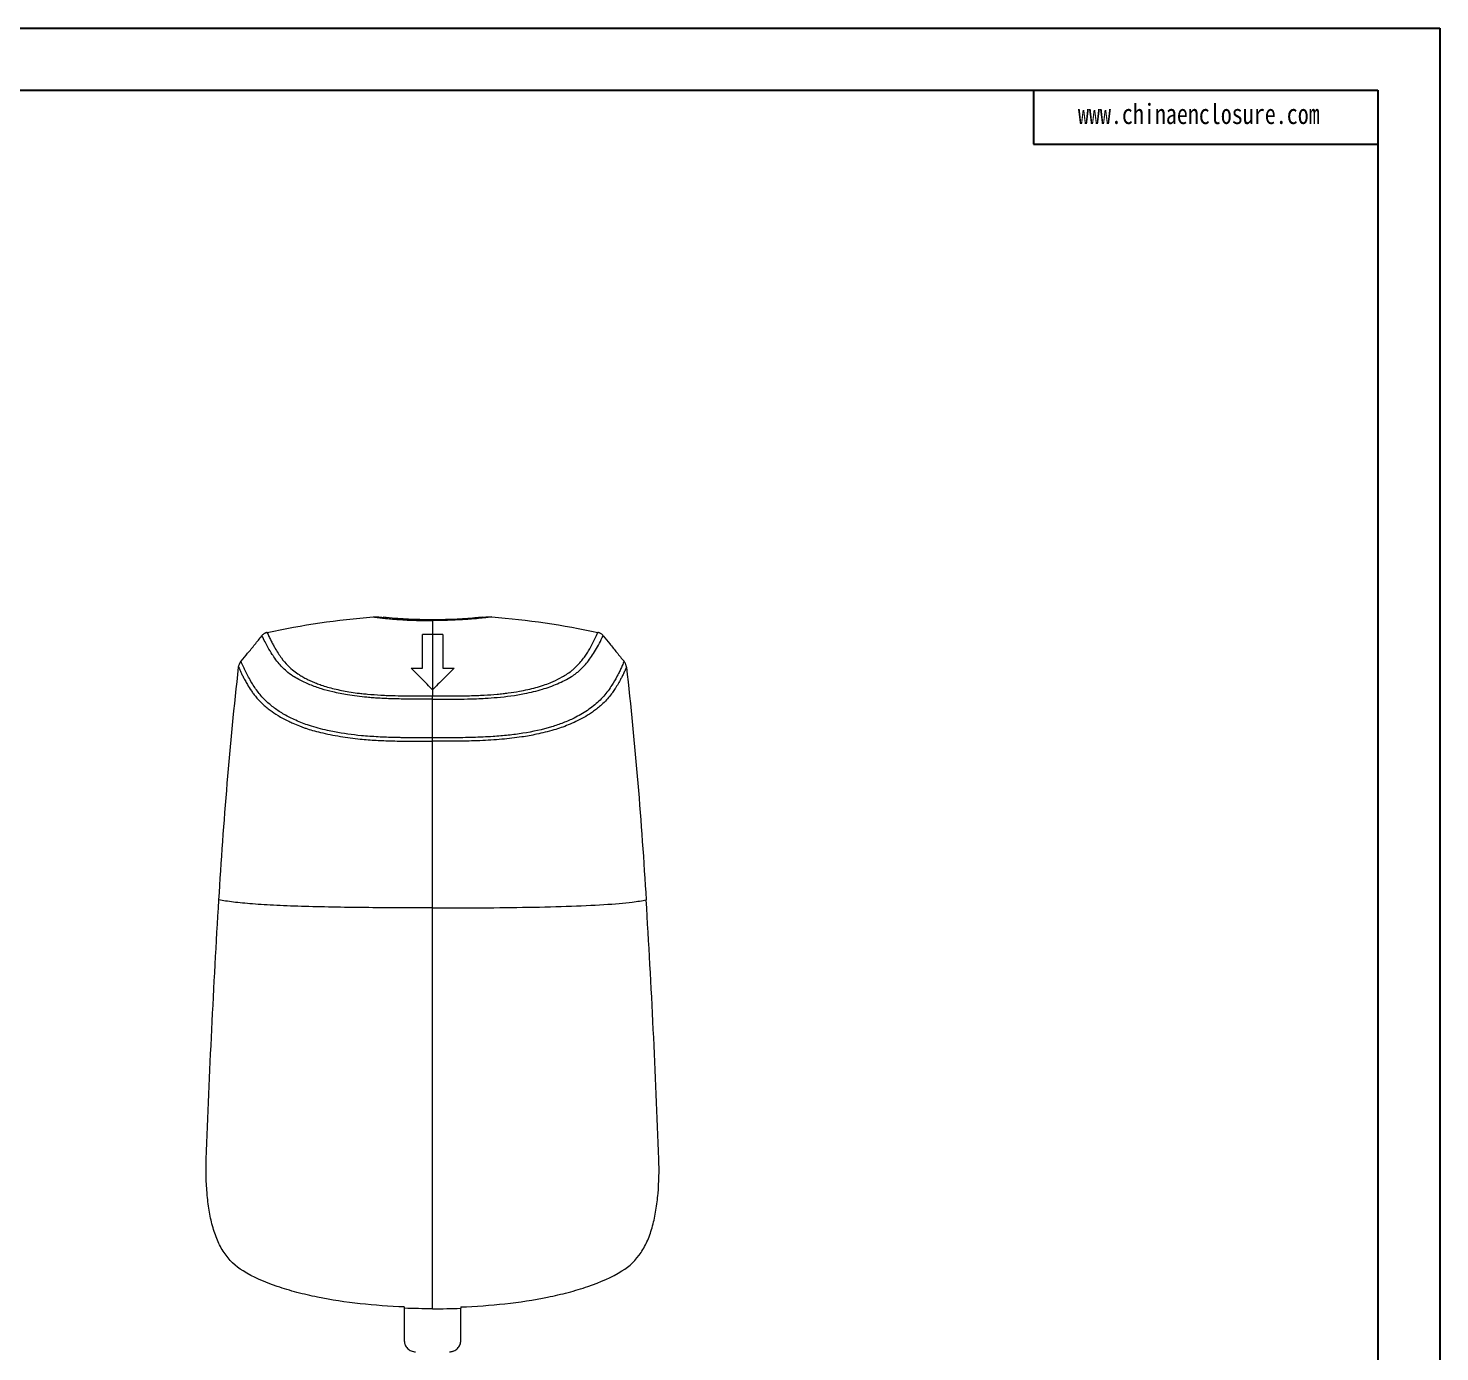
# Model space of a CAD drawing. Header units: inches. Extents: x 1631 to 3663, y 1126 to 1454.
# Drawn here: x 3005.4 to 3130.3, y 1238.8 to 1355.8 of the extents above; entities that cross this region are included whole.
import ezdxf

# ---------------------------------------------------------------- set-up
doc = ezdxf.new("R2010")
doc.units = ezdxf.units.IN
doc.header["$LTSCALE"] = 15
doc.layers.add('文字', color=81, linetype='Continuous')
doc.styles.add('宋体', font='', dxfattribs={"width": 0.8, "height": 3.5})
doc.styles.get('宋体').set_extended_font_data('SimSun')

msp = doc.modelspace()

# ---------------------------------------------------------------- linework, layer by layer
for p, q in [((2804.816, 1355.774), (3130.268, 1355.774)), ((3130.268, 1355.774), (3130.268, 1125.657)), ((2813.237, 1350.295), (3124.789, 1350.295)), ((3094.351, 1350.295), (3094.351, 1345.539)), ((3124.789, 1350.295), (3124.789, 1131.136)), ((3094.351, 1345.539), (3124.789, 1345.539))]:
    msp.add_line(p, q)
at = {"color": 7, "linetype": 'Continuous', "lineweight": 15}
for p, q in [((3041.197, 1293.036), (3041.197, 1296.45)), ((3038.697, 1242.718), (3038.697, 1242.606)), ((3038.697, 1242.606), (3038.697, 1239.757)), ((3043.697, 1242.718), (3043.697, 1242.606)), ((3043.697, 1239.757), (3043.697, 1242.606))]:
    msp.add_line(p, q, dxfattribs=at)
at = {"color": 7, "linetype": 'Continuous', "lineweight": 15, "flags": 128}
for points in [[(3041.197, 1303.401), (3041.197, 1303.251), (3041.197, 1303.101), (3041.197, 1302.95), (3041.197, 1302.798), (3041.197, 1302.646), (3041.197, 1302.493), (3041.197, 1302.34), (3041.197, 1302.186)], [(3041.197, 1297.286), (3041.197, 1297.218), (3041.197, 1297.15), (3041.197, 1297.082), (3041.197, 1297.013), (3041.197, 1296.945), (3041.197, 1296.876), (3041.197, 1296.807), (3041.197, 1296.739)]]:
    msp.add_lwpolyline(points, dxfattribs=at)
at = {"color": 7, "linetype": 'Continuous', "lineweight": 15}
for points in [[(3026.568, 1302.349), (3029.661, 1303.024), (3032.787, 1303.479), (3035.947, 1303.72)], [(3046.45, 1303.72), (3049.608, 1303.479), (3052.734, 1303.024), (3055.826, 1302.349)], [(3042.097, 1302.186), (3041.797, 1302.187), (3041.497, 1302.187), (3041.197, 1302.186)], [(3041.197, 1302.186), (3041.197, 1300.63), (3041.197, 1298.992), (3041.197, 1297.286)], [(3024.051, 1299.278), (3024.072, 1299.469), (3024.14, 1299.652), (3024.263, 1299.802)], [(3041.197, 1296.45), (3041.197, 1296.552), (3041.197, 1296.65), (3041.197, 1296.739)], [(3041.197, 1292.729), (3041.197, 1292.832), (3041.197, 1292.937), (3041.197, 1293.036)], [(3021.184, 1255.784), (3021.464, 1263.437), (3021.838, 1271.08), (3022.305, 1278.703)], [(3061.21, 1255.78), (3060.93, 1263.435), (3060.556, 1271.079), (3060.089, 1278.703)], [(3041.197, 1242.557), (3040.362, 1242.556), (3039.529, 1242.573), (3038.697, 1242.606)], [(3041.197, 1242.557), (3042.031, 1242.557), (3042.865, 1242.573), (3043.697, 1242.606)]]:
    msp.add_open_spline(points, degree=3, dxfattribs=at)
for points, knots in [([(3035.947, 1303.72), (3036.077, 1303.725), (3036.37, 1303.736), (3036.66, 1303.703), (3036.821, 1303.685)], [0, 0, 0, 0, 0.44727927, 1, 1, 1, 1]), ([(3035.947, 1303.72), (3036.104, 1303.701), (3036.421, 1303.662), (3036.905, 1303.61), (3037.401, 1303.563), (3037.909, 1303.52), (3038.429, 1303.484), (3038.961, 1303.453), (3039.504, 1303.429), (3040.059, 1303.412), (3040.624, 1303.402), (3041.005, 1303.401), (3041.197, 1303.401)], [0, 0, 0, 0, 0.0912074, 0.1843722, 0.2794935, 0.3765704, 0.4756022, 0.5765868, 0.67952, 0.7843996, 0.8912293, 1, 1, 1, 1]), ([(3041.196, 1303.47), (3041.004, 1303.471), (3040.571, 1303.472), (3039.862, 1303.489), (3039.033, 1303.521), (3038.097, 1303.579), (3037.346, 1303.637), (3036.912, 1303.685), (3036.821, 1303.695)], [0, 0, 0, 0, 0.1312165, 0.2948835, 0.4837389, 0.6977696, 0.9369878, 1, 1, 1, 1]), ([(3045.588, 1303.695), (3045.438, 1303.68), (3045.016, 1303.637), (3044.28, 1303.578), (3043.343, 1303.52), (3042.303, 1303.478), (3041.574, 1303.473), (3041.196, 1303.471)], [0, 0, 0, 0, 0.1035742, 0.2918623, 0.5052384, 0.7437151, 1, 1, 1, 1]), ([(3046.45, 1303.72), (3046.306, 1303.703), (3046.018, 1303.669), (3045.585, 1303.623), (3045.15, 1303.581), (3044.715, 1303.544), (3044.278, 1303.51), (3043.768, 1303.477), (3043.182, 1303.445), (3042.521, 1303.42), (3041.969, 1303.408), (3041.528, 1303.403), (3041.307, 1303.402), (3041.197, 1303.401)], [0, 0, 0, 0, 0.0834382, 0.1668032, 0.2501206, 0.3334163, 0.4167162, 0.5000465, 0.6244934, 0.7500228, 0.8750099, 0.9375034, 1, 1, 1, 1]), ([(3045.589, 1303.691), (3045.638, 1303.697), (3045.923, 1303.732), (3046.211, 1303.725), (3046.45, 1303.72)], [0, 0, 0, 0, 0.1736295, 1, 1, 1, 1]), ([(3024.263, 1299.802), (3024.459, 1300.038), (3024.653, 1300.274), (3024.847, 1300.511), (3025.059, 1300.769), (3025.27, 1301.028), (3025.481, 1301.287), (3025.691, 1301.547), (3025.901, 1301.806), (3026.111, 1302.066)], [0, 0, 0, 0, 0.0009302062, 0.0009302062, 0.0009302062, 0.00194582, 0.00194582, 0.00194582, 0.0029614552, 0.0029614552, 0.0029614552, 0.0029614552]), ([(3026.568, 1302.349), (3026.538, 1302.341), (3026.48, 1302.326), (3026.396, 1302.292), (3026.315, 1302.249), (3026.24, 1302.196), (3026.171, 1302.136), (3026.131, 1302.09), (3026.111, 1302.066)], [0, 0, 0, 0, 0.1644013, 0.3295429, 0.4955695, 0.6625896, 0.8306981, 1, 1, 1, 1]), ([(3041.197, 1296.45), (3040.928, 1296.45), (3040.407, 1296.45), (3039.646, 1296.452), (3038.928, 1296.458), (3038.25, 1296.469), (3037.611, 1296.486), (3037.008, 1296.509), (3036.44, 1296.538), (3035.906, 1296.574), (3034.978, 1296.651), (3033.793, 1296.798), (3032.456, 1297.065), (3031.529, 1297.316), (3030.857, 1297.533), (3030.348, 1297.727), (3029.846, 1297.948), (3029.341, 1298.205), (3028.8, 1298.516), (3028.312, 1298.879), (3027.884, 1299.289), (3027.511, 1299.713), (3027.23, 1300.094), (3026.929, 1300.544), (3026.663, 1300.986), (3026.361, 1301.541), (3026.199, 1301.882), (3026.111, 1302.066)], [0, 0, 0, 0, 0.0430646, 0.0836945, 0.1220382, 0.1582535, 0.192477, 0.2247984, 0.2552956, 0.2840469, 0.3111617, 0.4058091, 0.4777488, 0.5354867, 0.5660568, 0.5972758, 0.628905, 0.6613969, 0.6973222, 0.7409443, 0.773768, 0.8103306, 0.8508268, 0.8681065, 0.919672, 0.9564543, 1, 1, 1, 1]), ([(3026.568, 1302.349), (3026.621, 1302.231), (3026.726, 1302), (3026.893, 1301.66), (3027.063, 1301.331), (3027.272, 1300.952), (3027.52, 1300.538), (3027.892, 1299.992), (3028.343, 1299.453), (3028.886, 1298.968), (3029.335, 1298.655), (3029.728, 1298.417), (3030.099, 1298.222), (3030.501, 1298.032), (3030.92, 1297.857), (3031.385, 1297.686), (3031.911, 1297.522), (3032.511, 1297.366), (3033.147, 1297.224), (3033.825, 1297.098), (3034.429, 1297.008), (3034.98, 1296.946), (3035.672, 1296.878), (3036.652, 1296.807), (3037.798, 1296.764), (3038.924, 1296.743), (3040.024, 1296.736), (3040.794, 1296.738), (3041.197, 1296.739)], [0, 0, 0, 0, 0.0280421, 0.0551848, 0.081439, 0.106817, 0.1461631, 0.1814491, 0.241492, 0.2855479, 0.3206404, 0.3433558, 0.3696292, 0.3960442, 0.4226696, 0.4495729, 0.4822928, 0.5175401, 0.5551553, 0.5926141, 0.6333394, 0.6570956, 0.6847888, 0.748696, 0.8193196, 0.8736275, 0.9338469, 1, 1, 1, 1]), ([(3041.197, 1302.186), (3041.123, 1302.187), (3040.964, 1302.187), (3040.729, 1302.186), (3040.503, 1302.186), (3040.362, 1302.186), (3040.297, 1302.186)], [0, 0, 0, 0, 0.24745385, 0.52904081, 0.78289001, 1, 1, 1, 1]), ([(3040.297, 1299.186), (3040.297, 1299.358), (3040.297, 1299.7), (3040.297, 1300.207), (3040.297, 1300.71), (3040.297, 1301.207), (3040.297, 1301.7), (3040.297, 1302.024), (3040.297, 1302.186)], [0, 0, 0, 0, 0.16671814, 0.33337452, 0.5, 0.66662548, 0.83328186, 1, 1, 1, 1]), ([(3041.197, 1296.739), (3041.356, 1296.738), (3041.69, 1296.737), (3042.427, 1296.738), (3043.361, 1296.742), (3044.554, 1296.762), (3045.724, 1296.806), (3046.709, 1296.878), (3047.413, 1296.945), (3048.072, 1297.019), (3048.804, 1297.138), (3049.849, 1297.352), (3050.761, 1297.591), (3051.491, 1297.862), (3052.048, 1298.101), (3052.497, 1298.321), (3052.987, 1298.612), (3053.303, 1298.824), (3053.653, 1299.096), (3054.108, 1299.514), (3054.518, 1300.014), (3054.867, 1300.532), (3055.109, 1300.931), (3055.354, 1301.373), (3055.599, 1301.854), (3055.749, 1302.181), (3055.826, 1302.349)], [0, 0, 0, 0, 0.02619944, 0.05481225, 0.12097692, 0.17962805, 0.2509587, 0.31371838, 0.34269463, 0.36820296, 0.42397327, 0.46667029, 0.54807864, 0.58448169, 0.60222876, 0.65504272, 0.67376034, 0.70634788, 0.72544866, 0.75735115, 0.82510332, 0.85372177, 0.8850564, 0.92168259, 0.95998516, 1, 1, 1, 1]), ([(3041.197, 1296.45), (3041.477, 1296.45), (3042.102, 1296.45), (3043.137, 1296.454), (3044.413, 1296.472), (3045.695, 1296.518), (3047.384, 1296.637), (3049.094, 1296.862), (3050.631, 1297.242), (3051.589, 1297.549), (3052.248, 1297.809), (3052.886, 1298.112), (3053.444, 1298.425), (3053.863, 1298.713), (3054.207, 1298.998), (3054.542, 1299.323), (3054.909, 1299.747), (3055.27, 1300.241), (3055.621, 1300.797), (3055.969, 1301.412), (3056.175, 1301.842), (3056.283, 1302.066)], [0, 0, 0, 0, 0.0449474, 0.1002713, 0.1660127, 0.2497432, 0.3064862, 0.4394374, 0.5293153, 0.5689637, 0.6095753, 0.6510418, 0.6928081, 0.7240517, 0.7441728, 0.7765963, 0.8131476, 0.8538007, 0.8984043, 0.9471151, 1, 1, 1, 1]), ([(3042.097, 1302.186), (3042.097, 1302.024), (3042.097, 1301.7), (3042.097, 1301.207), (3042.097, 1300.71), (3042.097, 1300.207), (3042.097, 1299.7), (3042.097, 1299.358), (3042.097, 1299.186)], [0, 0, 0, 0, 0.16671814, 0.33337452, 0.5, 0.66662548, 0.83328186, 1, 1, 1, 1]), ([(3056.283, 1302.066), (3056.263, 1302.089), (3056.223, 1302.136), (3056.154, 1302.196), (3056.079, 1302.249), (3055.998, 1302.292), (3055.914, 1302.326), (3055.855, 1302.341), (3055.826, 1302.349)], [0, 0, 0, 0, 0.1692948, 0.3373987, 0.5044172, 0.6704453, 0.8355914, 1, 1, 1, 1]), ([(3056.283, 1302.066), (3056.475, 1301.828), (3056.667, 1301.59), (3056.86, 1301.352), (3057.071, 1301.093), (3057.282, 1300.834), (3057.493, 1300.576), (3057.705, 1300.317), (3057.917, 1300.059), (3058.13, 1299.802)], [0, 0, 0, 0, 0.0009302098, 0.0009302098, 0.0009302098, 0.0019456087, 0.0019456087, 0.0019456087, 0.0029610307, 0.0029610307, 0.0029610307, 0.0029610307]), ([(3041.197, 1293.036), (3040.906, 1293.036), (3040.368, 1293.036), (3039.627, 1293.037), (3039.02, 1293.042), (3038.546, 1293.048), (3038.205, 1293.054), (3037.996, 1293.058), (3037.403, 1293.072), (3036.382, 1293.109), (3034.59, 1293.238), (3033.089, 1293.437), (3031.561, 1293.754), (3030.39, 1294.071), (3029.117, 1294.553), (3028.085, 1295.078), (3027.203, 1295.653), (3026.426, 1296.303), (3025.759, 1297.06), (3025.275, 1297.776), (3024.924, 1298.392), (3024.683, 1298.859), (3024.461, 1299.329), (3024.332, 1299.637), (3024.263, 1299.802)], [0, 0, 0, 0, 0.040685, 0.0751756, 0.1034716, 0.1255735, 0.1414808, 0.1511933, 0.1547106, 0.2244722, 0.2942118, 0.4071944, 0.4384119, 0.5182399, 0.5832357, 0.6421462, 0.6974752, 0.7521398, 0.8112255, 0.8716936, 0.9049793, 0.938321, 0.9669393, 1, 1, 1, 1]), ([(3058.13, 1299.802), (3058.08, 1299.683), (3057.98, 1299.445), (3057.818, 1299.09), (3057.658, 1298.757), (3057.415, 1298.29), (3057.016, 1297.6), (3056.48, 1296.868), (3055.907, 1296.267), (3055.426, 1295.846), (3054.722, 1295.329), (3053.835, 1294.818), (3052.758, 1294.349), (3051.275, 1293.841), (3049.634, 1293.486), (3047.884, 1293.256), (3046.41, 1293.13), (3044.77, 1293.059), (3042.984, 1293.034), (3041.793, 1293.035), (3041.197, 1293.036)], [0, 0, 0, 0, 0.0239416, 0.0478136, 0.0716173, 0.0911171, 0.1430916, 0.2143559, 0.250181, 0.2856664, 0.3217859, 0.3930885, 0.4467689, 0.5004327, 0.6253953, 0.6867551, 0.7502991, 0.8335405, 0.9167724, 1, 1, 1, 1]), ([(3058.343, 1299.279), (3058.338, 1299.314), (3058.328, 1299.383), (3058.302, 1299.482), (3058.268, 1299.574), (3058.228, 1299.658), (3058.183, 1299.734), (3058.147, 1299.78), (3058.13, 1299.802)], [0, 0, 0, 0, 0.1870113, 0.36624, 0.5373375, 0.7000552, 0.8542693, 1, 1, 1, 1]), ([(3022.305, 1278.703), (3022.516, 1282.147), (3022.759, 1285.585), (3023.33, 1292.446), (3023.659, 1295.869), (3024.051, 1299.278)], [0, 0, 0, 0, 0.5, 0.5, 1, 1, 1, 1]), ([(3024.051, 1299.278), (3024.093, 1299.182), (3024.176, 1298.992), (3024.307, 1298.713), (3024.455, 1298.414), (3024.623, 1298.096), (3024.861, 1297.678), (3025.105, 1297.285), (3025.369, 1296.914), (3025.613, 1296.607), (3025.88, 1296.312), (3026.177, 1296.018), (3026.48, 1295.748), (3026.928, 1295.397), (3027.575, 1294.962), (3028.263, 1294.59), (3028.908, 1294.298), (3029.322, 1294.128), (3029.707, 1293.981), (3030.087, 1293.845), (3030.606, 1293.682), (3031.614, 1293.426), (3033.019, 1293.152), (3034.674, 1292.927), (3035.963, 1292.825), (3036.915, 1292.788), (3037.678, 1292.763), (3038.508, 1292.743), (3039.334, 1292.732), (3040.234, 1292.729), (3040.841, 1292.729), (3041.197, 1292.729)], [0, 0, 0, 0, 0.0197092, 0.0387281, 0.0570521, 0.0811614, 0.1046729, 0.1446096, 0.1641903, 0.1859706, 0.2146058, 0.23427, 0.2588534, 0.2840661, 0.3298666, 0.386108, 0.4069307, 0.4387788, 0.4538589, 0.4684987, 0.4986589, 0.5337405, 0.6194516, 0.7027065, 0.7686717, 0.8000442, 0.8356725, 0.8748837, 0.9156398, 0.9505759, 1, 1, 1, 1]), ([(3039.297, 1299.186), (3039.463, 1299.186), (3039.797, 1299.186), (3040.13, 1299.186), (3040.297, 1299.186)], [0, 0, 0, 0, 0.4998111, 1, 1, 1, 1]), ([(3041.197, 1297.286), (3041.036, 1297.447), (3040.716, 1297.768), (3040.239, 1298.244), (3039.766, 1298.718), (3039.453, 1299.03), (3039.297, 1299.186)], [0, 0, 0, 0, 0.250595, 0.5007597, 0.7505444, 1, 1, 1, 1]), ([(3058.343, 1299.279), (3058.294, 1299.166), (3058.198, 1298.949), (3058.049, 1298.635), (3057.902, 1298.343), (3057.757, 1298.073), (3057.618, 1297.825), (3057.483, 1297.6), (3057.355, 1297.396), (3057.235, 1297.215), (3057.123, 1297.056), (3056.945, 1296.815), (3056.673, 1296.482), (3056.321, 1296.11), (3055.964, 1295.784), (3055.622, 1295.511), (3055.161, 1295.187), (3054.586, 1294.839), (3053.896, 1294.485), (3053.228, 1294.184), (3052.575, 1293.929), (3051.89, 1293.719), (3051.163, 1293.528), (3050.435, 1293.358), (3049.747, 1293.214), (3048.731, 1293.053), (3047.279, 1292.889), (3045.789, 1292.793), (3044.626, 1292.757), (3043.675, 1292.74), (3042.845, 1292.731), (3041.959, 1292.729), (3041.513, 1292.729), (3041.197, 1292.729)], [0, 0, 0, 0, 0.022863, 0.04431632, 0.06436641, 0.08301845, 0.10027132, 0.11611861, 0.1305577, 0.14358903, 0.15521498, 0.165439, 0.1971634, 0.23159195, 0.25475247, 0.28013954, 0.30530284, 0.34807354, 0.38834577, 0.42653447, 0.45980503, 0.49311587, 0.53215573, 0.56909275, 0.6005389, 0.63228322, 0.71480717, 0.80581059, 0.84061096, 0.87683797, 0.93805056, 0.95599703, 1, 1, 1, 1]), ([(3043.097, 1299.186), (3042.941, 1299.03), (3042.628, 1298.718), (3042.155, 1298.244), (3041.678, 1297.768), (3041.357, 1297.447), (3041.197, 1297.286)], [0, 0, 0, 0, 0.2494288, 0.4992047, 0.7493782, 1, 1, 1, 1]), ([(3042.097, 1299.186), (3042.264, 1299.186), (3042.597, 1299.186), (3042.93, 1299.186), (3043.097, 1299.186)], [0, 0, 0, 0, 0.5002899, 1, 1, 1, 1]), ([(3058.343, 1299.279), (3058.735, 1295.869), (3059.064, 1292.446), (3059.635, 1285.585), (3059.878, 1282.147), (3060.089, 1278.703)], [0, 0, 0, 0, 0.5, 0.5, 1, 1, 1, 1]), ([(3041.197, 1277.997), (3041.197, 1279.467), (3041.197, 1281.639), (3041.197, 1284.479), (3041.197, 1286.584), (3041.197, 1288.666), (3041.197, 1290.714), (3041.197, 1292.064), (3041.197, 1292.729)], [0.12750844, 0.12750844, 0.12750844, 0.12750844, 0.37750848, 0.50250848, 0.62750848, 0.75250848, 0.87750848, 1.00000004, 1.00000004, 1.00000004, 1.00000004]), ([(3041.197, 1277.997), (3039.431, 1277.997), (3037.5, 1278.003), (3033.636, 1278.041), (3031.703, 1278.072), (3029.049, 1278.15), (3028.204, 1278.181), (3027.031, 1278.236), (3026.655, 1278.256), (3025.941, 1278.299), (3025.603, 1278.322), (3024.645, 1278.397), (3024.081, 1278.452), (3023.092, 1278.572), (3022.668, 1278.636), (3022.305, 1278.703)], [0, 0, 0, 0, 0.25, 0.25, 0.5, 0.5, 0.625, 0.625, 0.6875, 0.6875, 0.75, 0.75, 0.875, 0.875, 1, 1, 1, 1]), ([(3041.197, 1277.997), (3042.437, 1277.997), (3045.08, 1278.003), (3049.194, 1278.044), (3053.111, 1278.131), (3056.497, 1278.28), (3058.727, 1278.484), (3059.734, 1278.638), (3060.089, 1278.703)], [0.28808824, 0.28808824, 0.28808824, 0.28808824, 0.41308819, 0.53808819, 0.66308819, 0.78808819, 0.91308819, 0.99999995, 0.99999995, 0.99999995, 0.99999995]), ([(3041.197, 1242.557), (3041.197, 1242.771), (3041.197, 1244.441), (3041.197, 1247.551), (3041.197, 1253.474), (3041.197, 1260.935), (3041.197, 1269.735), (3041.197, 1275.316), (3041.197, 1277.997)], [0.64388085, 0.64388085, 0.64388085, 0.64388085, 0.65031799, 0.69402824, 0.73773849, 0.82515899, 0.9125795, 0.99999999, 0.99999999, 0.99999999, 0.99999999]), ([(3024.447, 1245.905), (3023.765, 1246.321), (3023.211, 1246.854), (3022.532, 1247.872), (3022.338, 1248.239), (3022.001, 1249.025), (3021.857, 1249.447), (3021.613, 1250.342), (3021.516, 1250.805), (3021.397, 1251.52), (3021.362, 1251.763), (3021.302, 1252.255), (3021.275, 1252.506), (3021.167, 1253.764), (3021.146, 1254.773), (3021.184, 1255.784)], [0, 0, 0, 0, 0.25, 0.25, 0.375, 0.375, 0.5, 0.5, 0.625, 0.625, 0.6875, 0.6875, 0.75, 0.75, 1, 1, 1, 1]), ([(3057.947, 1245.905), (3058.629, 1246.321), (3059.183, 1246.854), (3059.861, 1247.871), (3060.055, 1248.238), (3060.392, 1249.024), (3060.536, 1249.446), (3060.78, 1250.34), (3060.878, 1250.802), (3060.996, 1251.518), (3061.031, 1251.76), (3061.092, 1252.252), (3061.118, 1252.503), (3061.227, 1253.761), (3061.247, 1254.769), (3061.21, 1255.78)], [0, 0, 0, 0, 0.25, 0.25, 0.375, 0.375, 0.5, 0.5, 0.625, 0.625, 0.6875, 0.6875, 0.75, 0.75, 1, 1, 1, 1]), ([(3038.697, 1242.718), (3037.377, 1242.771), (3036.075, 1242.864), (3033.515, 1243.146), (3032.256, 1243.333), (3030.409, 1243.707), (3029.8, 1243.847), (3028.602, 1244.164), (3028.024, 1244.337), (3026.358, 1244.91), (3025.339, 1245.36), (3024.447, 1245.905)], [0, 0, 0, 0, 0.25, 0.25, 0.5, 0.5, 0.625, 0.625, 0.75, 0.75, 1, 1, 1, 1]), ([(3043.697, 1242.718), (3045.017, 1242.771), (3046.318, 1242.864), (3048.879, 1243.146), (3050.138, 1243.333), (3051.984, 1243.707), (3052.594, 1243.847), (3053.792, 1244.164), (3054.37, 1244.337), (3056.036, 1244.91), (3057.054, 1245.36), (3057.947, 1245.905)], [0, 0, 0, 0, 0.25, 0.25, 0.5, 0.5, 0.625, 0.625, 0.75, 0.75, 1, 1, 1, 1]), ([(3038.697, 1239.757), (3038.698, 1239.724), (3038.7, 1239.658), (3038.714, 1239.561), (3038.738, 1239.466), (3038.782, 1239.343), (3038.859, 1239.198), (3038.984, 1239.046), (3039.137, 1238.92), (3039.312, 1238.827), (3039.501, 1238.767), (3039.632, 1238.76), (3039.697, 1238.757)], [0, 0, 0, 0, 0.0629484, 0.1253784, 0.1878936, 0.2510955, 0.3755567, 0.4999792, 0.625805, 0.7519967, 0.8761635, 1, 1, 1, 1]), ([(3042.697, 1238.757), (3042.73, 1238.757), (3042.795, 1238.759), (3042.892, 1238.774), (3042.987, 1238.798), (3043.111, 1238.843), (3043.257, 1238.92), (3043.409, 1239.046), (3043.535, 1239.199), (3043.627, 1239.373), (3043.686, 1239.561), (3043.693, 1239.691), (3043.697, 1239.757)], [0, 0, 0, 0, 0.0623398, 0.124252, 0.1863551, 0.249262, 0.3746465, 0.4990647, 0.6250427, 0.7504113, 0.8751415, 1, 1, 1, 1])]:
    msp.add_open_spline(points, degree=3, knots=knots, dxfattribs=at)
at = {"color": 8, "linetype": 'Continuous', "lineweight": 15}
msp.add_open_spline([(3041.196, 1303.468), (3041.196, 1303.472), (3041.196, 1303.47), (3041.197, 1303.449), (3041.197, 1303.429), (3041.197, 1303.401)], degree=3, knots=[0, 0, 0, 0, 0.5, 0.5, 1, 1, 1, 1], dxfattribs=at)

# ---------------------------------------------------------------- texts
at = {"layer": '文字', "color": 0, "insert": (3098.272, 1349.091), "char_height": 1.78575, "width": 31.37386, "attachment_point": 1, "style": '宋体'}
msp.add_mtext('www.chinaenclosure.com', dxfattribs=at)

doc.saveas('drawing.dxf')
